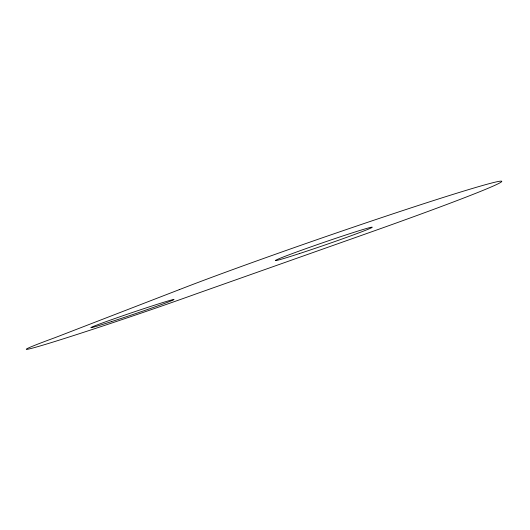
<?xml version="1.0" encoding="UTF-8"?>
<svg xmlns="http://www.w3.org/2000/svg" width="530" height="530" viewBox="0 0 530 530"><rect width="100%" height="100%" fill="white"/><g stroke="black" fill="none" stroke-linecap="round" stroke-linejoin="round"><path stroke-width="0.79" d="M179.253 289.658L55.332 337.537A110.406 2.617 -18.7 0 0 54.173 341.717A110.406 2.617 -18.7 0 0 196.776 293.647L369.589 232.524A187.322 5.28 -19.1 0 0 471.197 188.826A187.322 5.28 -19.1 0 0 179.253 289.658M111.538 321.591A43.851 1.034 -18.7 0 0 174.012 299.47A43.851 1.034 -18.7 0 0 111.916 319.57A43.851 1.034 -18.7 0 0 111.538 321.591M299.49 253.552A51.118 1.418 -19 0 0 372.206 227.178A51.118 1.418 -19 0 0 299.953 250.789A51.118 1.418 -19 0 0 299.49 253.552"/></g></svg>
